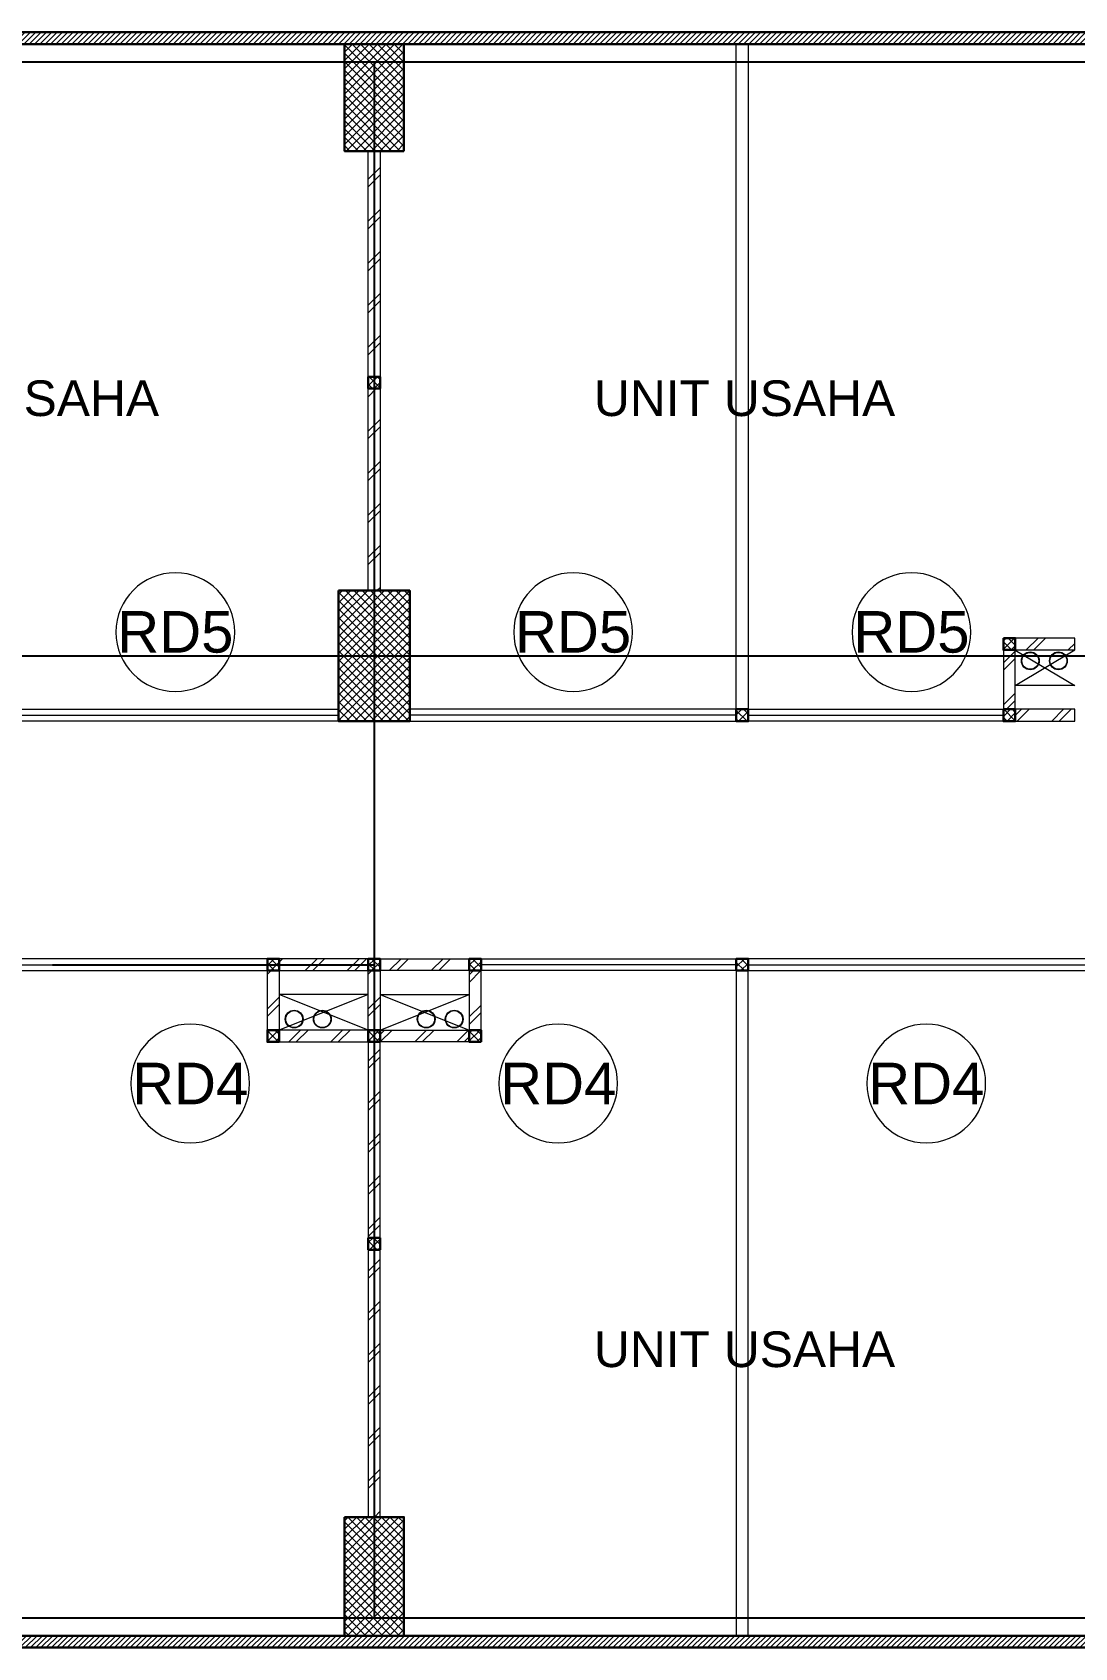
# Model space of a CAD drawing. Header units: millimetres. Extents: x -108 to 357, y -17 to 192.
# Drawn here: x 167.89 to 176.67, y 43.15 to 56.75 of the extents above; entities that cross this region are included whole.
import ezdxf
from ezdxf.enums import TextEntityAlignment as Align

# ---------------------------------------------------------------- set-up
doc = ezdxf.new("R2010")
doc.units = ezdxf.units.MM
for name, color, linetype, lineweight in [('ars', 11, 'Continuous', 0), ('ars @ 1', 11, 'Continuous', 0), ('KOL', 1, 'Continuous', 30), ('KOLOM', 4, 'Continuous', 9), ('lan', 7, 'Continuous', 15), ('NOT', 7, 'Continuous', 20), ('tem', 5, 'Continuous', 20)]:
    doc.layers.add(name, color=color, linetype=linetype, lineweight=lineweight)
doc.layers.add('as', color=1, linetype='Continuous', plot=False)
doc.styles.add('S', font='simplex', dxfattribs={"width": 0.75})
doc.styles.get("Standard").update_dxf_attribs({"font": 'arial.ttf'})
pattern_1 = [(45, (0.09994, 0.1431), (-0.1767767, 0.1767767), []), (45, (0.16244, 0.1431), (-0.1767767, 0.1767767), [])]
pattern_2 = [(45, (0, -5), (-0.03535534, 0.03535534), []), (135, (0, -5), (-0.03535534, -0.03535534), [])]
pattern_3 = [(45, (46.34994, -6.0569), (-0.1767767, 0.1767767), []), (45, (46.41244, -6.0569), (-0.1767767, 0.1767767), [])]
pattern_4 = [(45, (48.07994, -1.9569), (-0.1767767, 0.1767767), []), (45, (48.14244, -1.9569), (-0.1767767, 0.1767767), [])]
pattern_5 = [(45, (48.07994, -2.5569), (-0.1767767, 0.1767767), []), (45, (48.14244, -2.5569), (-0.1767767, 0.1767767), [])]

# ---------------------------------------------------------------- blocks, each defined once
blk = doc.blocks.new('NAV')
blk.add_circle((0, -0.4), 0.4)
at = {"style": 'S', "width": 0.75, "flags": 4}
blk.add_attdef('AV', text='', height=0.3, dxfattribs=at).set_placement((0, -0.4), align=Align.MIDDLE)
blk = doc.blocks.new('K 10.10')
at = {"layer": 'ars'}
h = blk.add_hatch(dxfattribs=at)
h.set_pattern_fill('_USER', color=256, scale=0.05, angle=45, double=1, pattern_type=0)
h.set_pattern_definition([(45, (0, 0), (-0.035355339, 0.035355339), []), (135, (0, 0), (-0.035355339, -0.035355339), [])])
h.paths.add_polyline_path([(1560.538, 1380.407), (1560.638, 1380.407), (1560.638, 1380.507), (1560.538, 1380.507)])
at = {"layer": 'KOL'}
blk.add_lwpolyline([(1560.538, 1380.407), (1560.638, 1380.407), (1560.638, 1380.507), (1560.538, 1380.507)], close=True, dxfattribs=at)
blk = doc.blocks.new('k1')
at = {"layer": 'ars'}
h = blk.add_hatch(dxfattribs=at)
h.set_pattern_fill('_USER', color=256, scale=0.05, angle=45, double=1, pattern_type=0)
h.set_pattern_definition(pattern_2)
h.paths.add_polyline_path([(-0.3, -0.55), (0.3, -0.55), (0.3, 0.55), (-0.3, 0.55)])
at = {"layer": 'KOL'}
blk.add_lwpolyline([(-0.3, -0.55), (0.3, -0.55), (0.3, 0.55), (-0.3, 0.55)], close=True, dxfattribs=at)
blk = doc.blocks.new('k3')
at = {"layer": 'ars'}
h = blk.add_hatch(dxfattribs=at)
h.set_pattern_fill('_USER', color=256, scale=0.05, angle=45, double=1, pattern_type=0)
h.set_pattern_definition([(45, (0, -5.05), (-0.03535534, 0.03535534), []), (135, (0, -5.05), (-0.03535534, -0.03535534), [])])
h.paths.add_polyline_path([(-0.25, -0.45), (0.25, -0.45), (0.25, 0.45), (-0.25, 0.45)])
at = {"layer": 'KOL'}
blk.add_lwpolyline([(-0.25, -0.45), (0.25, -0.45), (0.25, 0.45), (-0.25, 0.45)], close=True, dxfattribs=at)
blk = doc.blocks.new('k2')
at = {"layer": 'ars'}
h = blk.add_hatch(dxfattribs=at)
h.set_pattern_fill('_USER', color=256, scale=0.05, angle=45, double=1, pattern_type=0)
h.set_pattern_definition(pattern_2)
h.paths.add_polyline_path([(-0.25, -0.5), (0.25, -0.5), (0.25, 0.5), (-0.25, 0.5)])
at = {"layer": 'KOL'}
blk.add_lwpolyline([(-0.25, -0.5), (0.25, -0.5), (0.25, 0.5), (-0.25, 0.5)], close=True, dxfattribs=at)
blk = doc.blocks.new('A-2')
at = {"layer": 'ars'}
h = blk.add_hatch(dxfattribs=at)
h.set_pattern_fill('ANSI31', color=256, scale=0.01, angle=180, style=0)
h.set_pattern_definition([(225, (0.099944, 0.143103), (0.02245064, -0.02245064), [])])
h.paths.add_polyline_path([(25.067, 57.268), (-24.333, 57.268), (-24.333, 57.368), (25.067, 57.368)])
h = blk.add_hatch(dxfattribs=at)
h.set_pattern_fill('TEMBOK', color=256, scale=0.25)
h.set_pattern_definition(pattern_1)
h.paths.add_polyline_path([(12.717, 56.368), (12.817, 56.368), (12.817, 54.468), (12.717, 54.468)])
h = blk.add_hatch(dxfattribs=at)
h.set_pattern_fill('TEMBOK', color=256, scale=0.25)
h.set_pattern_definition(pattern_1)
h.paths.add_polyline_path([(12.717, 54.368), (12.817, 54.368), (12.817, 52.668), (12.717, 52.668)])
h = blk.add_hatch(dxfattribs=at)
h.set_pattern_fill('TEMBOK', color=256, scale=0.25)
h.set_pattern_definition([(45, (24.31715, 2.91774), (-0.1767767, 0.1767767), []), (45, (24.37965, 2.91774), (-0.1767767, 0.1767767), [])])
h.paths.add_polyline_path([(18.167, 51.668), (18.067, 51.668), (18.067, 52.168), (18.167, 52.168)])
h = blk.add_hatch(dxfattribs=at)
h.set_pattern_fill('ANSI31', color=256, scale=0.25, angle=180, style=0)
h.set_pattern_definition([(45, (37.91715, 49.56774), (-0.022097087, 0.022097087), [])])
h.paths.add_polyline_path([(6.717, 43.768), (37.817, 43.768), (37.917, 43.768), (37.917, 50.488), (37.817, 50.488), (37.817, 43.868), (6.717, 43.868)])
h = blk.add_hatch(dxfattribs=at)
h.set_pattern_fill('TEMBOK', color=256, scale=0.25)
h.set_pattern_definition(pattern_5)
h.paths.add_polyline_path([(11.967, 49.568), (12.717, 49.568), (12.717, 49.468), (11.967, 49.468)])
h = blk.add_hatch(dxfattribs=at)
h.set_pattern_fill('TEMBOK', color=256, scale=0.25)
h.set_pattern_definition(pattern_5)
h.paths.add_polyline_path([(13.567, 49.568), (12.817, 49.568), (12.817, 49.468), (13.567, 49.468)])
h = blk.add_hatch(dxfattribs=at)
h.set_pattern_fill('TEMBOK', color=256, scale=0.25)
h.set_pattern_definition(pattern_3)
h.paths.add_polyline_path([(11.967, 49.468), (11.867, 49.468), (11.867, 48.968), (11.967, 48.968)])
h = blk.add_hatch(dxfattribs=at)
h.set_pattern_fill('TEMBOK', color=256, scale=0.25)
h.set_pattern_definition([(45, (47.19994, -6.0569), (-0.1767767, 0.1767767), []), (45, (47.26244, -6.0569), (-0.1767767, 0.1767767), [])])
h.paths.add_polyline_path([(12.817, 49.468), (12.717, 49.468), (12.717, 48.968), (12.817, 48.968)])
h = blk.add_hatch(dxfattribs=at)
h.set_pattern_fill('TEMBOK', color=256, scale=0.25)
h.set_pattern_definition(pattern_3)
h.paths.add_polyline_path([(13.567, 49.468), (13.667, 49.468), (13.667, 48.968), (13.567, 48.968)])
h = blk.add_hatch(dxfattribs=at)
h.set_pattern_fill('TEMBOK', color=256, scale=0.25)
h.set_pattern_definition(pattern_4)
h.paths.add_polyline_path([(11.967, 48.968), (12.717, 48.968), (12.717, 48.868), (11.967, 48.868)])
h = blk.add_hatch(dxfattribs=at)
h.set_pattern_fill('TEMBOK', color=256, scale=0.25)
h.set_pattern_definition(pattern_4)
h.paths.add_polyline_path([(13.567, 48.968), (12.817, 48.968), (12.817, 48.868), (13.567, 48.868)])
h = blk.add_hatch(dxfattribs=at)
h.set_pattern_fill('TEMBOK', color=256, scale=0.25)
h.set_pattern_definition(pattern_1)
h.paths.add_polyline_path([(12.717, 47.218), (12.817, 47.218), (12.817, 48.868), (12.717, 48.868)])
h = blk.add_hatch(dxfattribs=at)
h.set_pattern_fill('TEMBOK', color=256, scale=0.25)
h.set_pattern_definition(pattern_1)
h.paths.add_polyline_path([(12.717, 44.868), (12.817, 44.868), (12.817, 47.118), (12.717, 47.118)])
at = {"layer": 'ars @ 1'}
h = blk.add_hatch(dxfattribs=at)
h.set_pattern_fill('TEMBOK', color=256, scale=0.25)
h.set_pattern_definition([(45, (1602.9781, -401.58545), (-0.176776695, 0.176776695), []), (45, (1603.0406, -401.58545), (-0.176776695, 0.176776695), [])])
h.paths.add_polyline_path([(18.167, 52.168), (18.167, 52.268), (18.667, 52.268), (18.667, 52.168)])
h = blk.add_hatch(dxfattribs=at)
h.set_pattern_fill('TEMBOK', color=256, scale=0.25)
h.set_pattern_definition([(45, (1602.9781, -400.98545), (-0.176776695, 0.176776695), []), (45, (1603.0406, -400.98545), (-0.176776695, 0.176776695), [])])
h.paths.add_polyline_path([(18.167, 51.568), (18.167, 51.668), (18.667, 51.668), (18.667, 51.568)])
at = {"layer": 'ars'}
for centre, radius in [((18.293, 52.076), 0.075), ((18.293, 52.076), 0.071), ((18.53, 52.076), 0.075), ((18.53, 52.076), 0.071), ((12.093, 49.06), 0.075), ((12.093, 49.06), 0.071), ((12.33, 49.06), 0.075), ((12.33, 49.06), 0.071), ((13.205, 49.06), 0.075), ((13.205, 49.06), 0.071), ((13.441, 49.06), 0.075), ((13.441, 49.06), 0.071)]:
    blk.add_circle(centre, radius, dxfattribs=at)
at = {"layer": 'as'}
for p, q in [((-36.833, 57.118), (37.567, 57.118)), ((12.767, 57.118), (12.767, 44.018)), ((-36.833, 52.118), (37.567, 52.118)), ((10.057, 49.518), (12.767, 49.518)), ((-36.833, 44.018), (37.567, 44.018))]:
    blk.add_line(p, q, dxfattribs=at)
at = {"layer": 'KOL'}
blk.add_lwpolyline([(25.067, 57.268), (-24.333, 57.268), (-24.333, 57.368), (25.067, 57.368)], close=True, dxfattribs=at)
blk.add_lwpolyline([(6.717, 43.768), (37.817, 43.768), (37.917, 43.768), (37.917, 50.488), (37.817, 50.488), (37.817, 43.868), (6.717, 43.868), (6.717, 43.768)], dxfattribs=at)
at = {"layer": 'lan'}
for p, q in [((18.167, 51.868), (18.667, 52.168)), ((18.167, 52.167), (18.667, 51.868)), ((18.667, 51.868), (18.167, 51.868)), ((9.717, 51.618), (12.467, 51.618)), ((15.817, 51.618), (13.067, 51.618)), ((15.917, 51.618), (18.067, 51.618)), ((9.717, 49.518), (11.867, 49.518)), ((15.817, 49.518), (13.667, 49.518)), ((15.917, 49.518), (18.917, 49.518))]:
    blk.add_line(p, q, dxfattribs=at)
for points in [[(15.817, 57.268), (15.917, 57.268), (15.917, 51.668), (15.817, 51.668)], [(12.467, 51.668), (12.467, 51.568), (9.717, 51.568), (9.717, 51.668)], [(13.067, 51.668), (13.067, 51.568), (15.817, 51.568), (15.817, 51.668)], [(18.067, 51.668), (18.067, 51.568), (15.917, 51.568), (15.917, 51.668)], [(11.867, 49.468), (11.867, 49.568), (9.717, 49.568), (9.717, 49.468)], [(13.667, 49.468), (13.667, 49.568), (15.817, 49.568), (15.817, 49.468)], [(18.917, 49.468), (18.917, 49.568), (15.917, 49.568), (15.917, 49.468)], [(15.817, 43.868), (15.917, 43.868), (15.917, 49.468), (15.817, 49.468)]]:
    blk.add_lwpolyline(points, close=True, dxfattribs=at)
for points in [[(12.717, 49.268), (11.967, 48.968)], [(12.717, 48.968), (11.967, 49.268)], [(12.717, 49.268), (11.967, 49.268)], [(12.817, 49.268), (13.568, 48.968)], [(12.817, 48.968), (13.567, 49.268)], [(12.817, 49.268), (13.567, 49.268)]]:
    blk.add_lwpolyline(points, dxfattribs=at)
at = {"layer": 'tem', "ltscale": 2}
for points in [[(12.717, 56.368), (12.817, 56.368), (12.817, 54.468), (12.717, 54.468)], [(12.717, 54.368), (12.817, 54.368), (12.817, 52.668), (12.717, 52.668)], [(12.717, 47.218), (12.817, 47.218), (12.817, 48.868), (12.717, 48.868)], [(12.717, 44.868), (12.817, 44.868), (12.817, 47.118), (12.717, 47.118)]]:
    blk.add_lwpolyline(points, close=True, dxfattribs=at)
at = {"layer": 'tem'}
for points in [[(18.667, 52.268), (18.167, 52.268), (18.167, 52.168), (18.667, 52.168)], [(18.167, 52.167), (18.067, 52.167), (18.067, 51.668), (18.167, 51.668)], [(18.667, 51.668), (18.167, 51.668), (18.167, 51.568), (18.667, 51.568)], [(11.967, 49.468), (12.717, 49.468), (12.717, 49.568), (11.967, 49.568)], [(13.567, 49.468), (12.817, 49.468), (12.817, 49.568), (13.567, 49.568)], [(11.967, 48.968), (11.867, 48.968), (11.867, 49.468), (11.967, 49.468)], [(12.717, 49.468), (12.817, 49.468), (12.817, 48.968), (12.717, 48.968)], [(13.567, 48.968), (13.667, 48.968), (13.667, 49.468), (13.567, 49.468)], [(12.717, 48.968), (11.967, 48.968), (11.967, 48.868), (12.717, 48.868)], [(12.817, 48.968), (13.567, 48.968), (13.567, 48.868), (12.817, 48.868)]]:
    blk.add_lwpolyline(points, close=True, dxfattribs=at)
at = {"layer": 'KOL', "xscale": -1}
blk.add_blockref('k3', (12.767, 56.818), dxfattribs=at)
at = {"layer": 'KOL', "xscale": -1, "rotation": 180}
for name, p in [('k1', (12.767, 52.118)), ('k2', (12.767, 44.368))]:
    blk.add_blockref(name, p, dxfattribs=at)
at = {"layer": 'KOLOM', "extrusion": (0, 0, -1), "xscale": -1, "zscale": -1}
blk.add_blockref('K 10.10', (1547.821, -1326.039), dxfattribs=at)
at = {"layer": 'KOLOM', "extrusion": (0, 0, -1), "zscale": -1, "rotation": 180}
for p in [(1542.471, 1432.675), (1542.471, 1432.075), (1547.821, 1427.625)]:
    blk.add_blockref('K 10.10', p, dxfattribs=at)
at = {"layer": 'KOLOM', "extrusion": (0, 0, -1), "xscale": -1, "zscale": -1, "rotation": 180}
blk.add_blockref('K 10.10', (-1576.455, 1432.075), dxfattribs=at)
at = {"layer": 'KOLOM', "extrusion": (0, 0, -1), "zscale": -1}
for p in [(-1572.505, -1330.939), (-1573.355, -1330.939), (-1574.205, -1330.939), (-1576.455, -1330.939), (-1572.505, -1331.539), (-1573.355, -1331.539), (-1574.205, -1331.539)]:
    blk.add_blockref('K 10.10', p, dxfattribs=at)

msp = doc.modelspace()

# ---------------------------------------------------------------- block references
msp.add_blockref('A-2', (158.00671, -0.62199))
at = {"layer": 'NOT'}
ref = msp.add_blockref('NAV', (169.09886, 51.19575), dxfattribs=dict(at, xscale=-1.25, yscale=1.25, zscale=1.25, rotation=180))
ref.add_attrib('AV', 'RD5', dxfattribs={"layer": '0', "height": 0.35, "flags": 4}).set_placement((169.09886, 51.69575), align=Align.MIDDLE)
ref = msp.add_blockref('NAV', (172.44886, 51.19575), dxfattribs=dict(at, xscale=-1.25, yscale=1.25, zscale=1.25, rotation=180))
ref.add_attrib('AV', 'RD5', dxfattribs={"layer": '0', "height": 0.35, "flags": 4}).set_placement((172.44886, 51.69575), align=Align.MIDDLE)
ref = msp.add_blockref('NAV', (175.29886, 51.19575), dxfattribs=dict(at, xscale=-1.25, yscale=1.25, zscale=1.25, rotation=180))
ref.add_attrib('AV', 'RD5', dxfattribs={"layer": '0', "height": 0.35, "flags": 4}).set_placement((175.29886, 51.69575), align=Align.MIDDLE)
ref = msp.add_blockref('NAV', (169.22386, 47.39576), dxfattribs=dict(at, xscale=-1.25, yscale=1.25, zscale=1.25, rotation=180))
ref.add_attrib('AV', 'RD4', dxfattribs={"layer": '0', "height": 0.35, "flags": 4}).set_placement((169.22386, 47.89576), align=Align.MIDDLE)
ref = msp.add_blockref('NAV', (172.32386, 47.39576), dxfattribs=dict(at, xscale=-1.25, yscale=1.25, zscale=1.25, rotation=180))
ref.add_attrib('AV', 'RD4', dxfattribs={"layer": '0', "height": 0.35, "flags": 4}).set_placement((172.32386, 47.89576), align=Align.MIDDLE)
ref = msp.add_blockref('NAV', (175.42386, 47.39576), dxfattribs=dict(at, xscale=-1.25, yscale=1.25, zscale=1.25, rotation=180))
ref.add_attrib('AV', 'RD4', dxfattribs={"layer": '0', "height": 0.35, "flags": 4}).set_placement((175.42386, 47.89576), align=Align.MIDDLE)

# ---------------------------------------------------------------- texts
at = {"layer": 'NOT', "char_height": 0.3, "attachment_point": 1}
for insert in [(166.34617, 53.81518), (172.54617, 53.81518), (172.54617, 45.80823)]:
    msp.add_mtext_dynamic_manual_height_columns('\\pi0.077964;UNIT USAHA', width=2.6617262, gutter_width=1, heights=[0], dxfattribs=dict(at, insert=insert))

doc.saveas('drawing.dxf')
